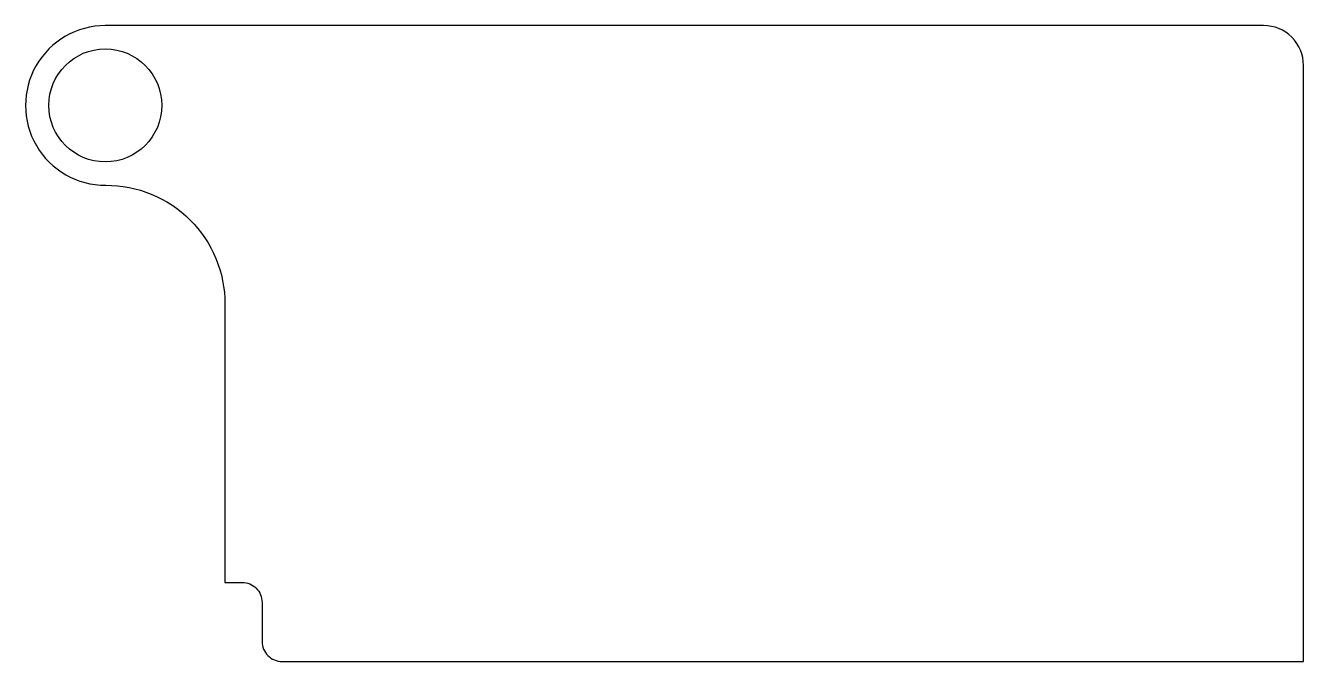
# Model space of a CAD drawing. Extents: x 1.21 to 3.21, y 2.09 to 3.08.
import ezdxf

# ---------------------------------------------------------------- set-up
doc = ezdxf.new("R2010")
doc.units = 0
doc.layers.get('0').update_dxf_attribs({"linetype": 'CONTINUOUS'})

msp = doc.modelspace()

# ---------------------------------------------------------------- linework, layer by layer
msp.add_lwpolyline([(3.152, 3.0838), (1.337, 3.0838, 1.002465), (1.3376, 2.8338, -0.415656), (1.5245, 2.6478), (1.5245, 2.2119), (1.5514, 2.2119, -0.414214), (1.5826, 2.1806), (1.5826, 2.1194, 0.414214), (1.6139, 2.0881), (3.2145, 2.0881), (3.2145, 3.0213, 0.414214)], format="xyb", close=True)
msp.add_circle((1.337, 2.9588), 0.0885)

doc.saveas('drawing.dxf')
